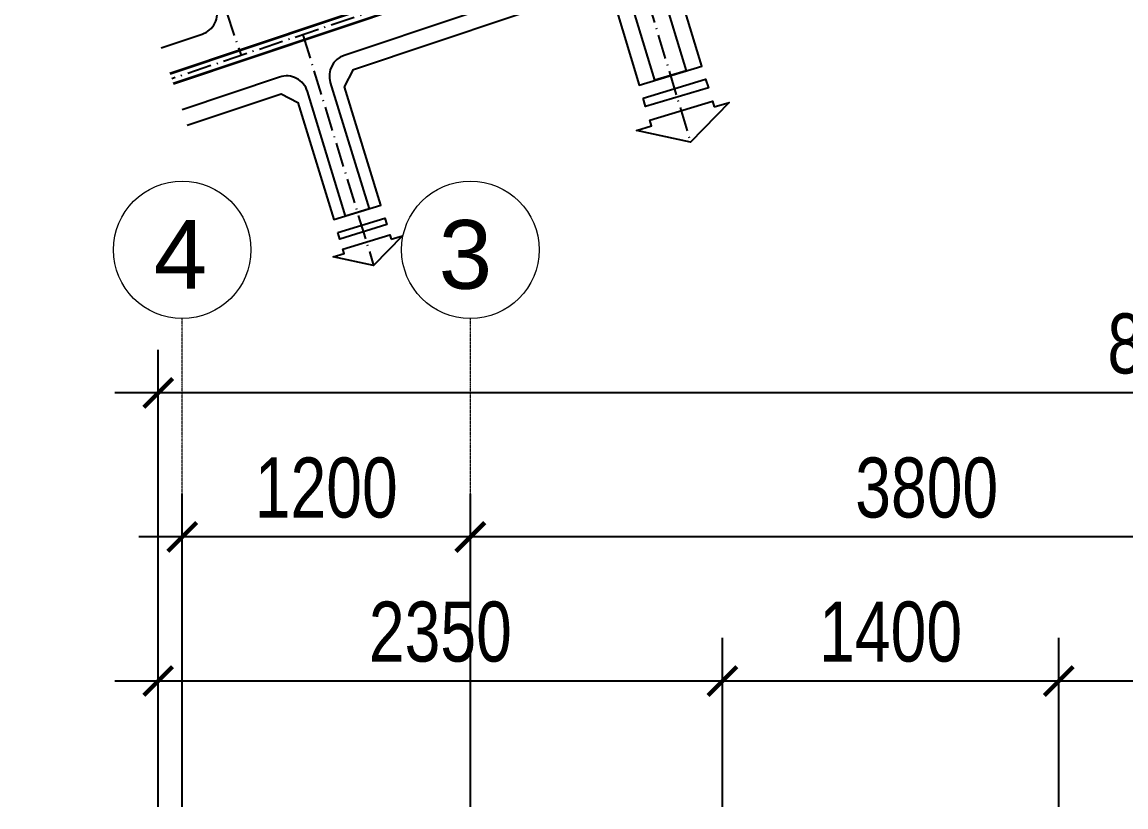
# Model space of a CAD drawing. Header units: millimetres. Extents: x 33748 to 451939, y -263262 to 62681.
# Drawn here: x 186530 to 191126, y -59665 to -56397 of the extents above; entities that cross this region are included whole.
import ezdxf
from ezdxf.enums import TextEntityAlignment as Align

# ---------------------------------------------------------------- set-up
doc = ezdxf.new("R2010")
doc.units = ezdxf.units.MM
doc.header["$PDMODE"] = 98
doc.linetypes.add('ACAD_ISO10W100', pattern=[18.5, 12, -3, 0.5, -3])
doc.linetypes.add('CENTER', pattern=[50.8, 31.75, -6.35, 6.35, -6.35])
doc.layers.get('Defpoints').update_dxf_attribs({"color": 202, "lineweight": 13})
for name, color, linetype, lineweight in [('-CENTER', 143, 'CENTER', 13), ('-KH', 143, 'Continuous', 13), ('-TEXT', 7, 'Continuous', 15)]:
    doc.layers.add(name, color=color, linetype=linetype, lineweight=lineweight)
doc.layers.add('12. NET DIM', color=9, linetype='Continuous')
doc.layers.add('net in mo', color=159, linetype='Continuous')
doc.styles.add('1', font='arial.ttf')
doc.styles.add('AVANH', font='', dxfattribs={"width": 0.8})
doc.styles.get('AVANH').set_extended_font_data('.VnAvantH')
doc.dimstyles.new('C_100A3', dxfattribs={"dimscale": 100, "dimtxt": 2.5, "dimasz": 1.2, "dimexe": 1.8, "dimexo": 0, "dimgap": 0.75, "dimtad": 1, "dimdec": 0, "dimzin": 0, "dimdsep": 46, "dimtxsty": 'AVANH', "dimblk": 'ARCHTICK', "dimcen": 0, "dimdle": 1.8, "dimclrd": 256, "dimclre": 256, "dimclrt": 7, "dimadec": 0, "dimazin": 0, "dimtfac": 0.0001, "dimtdec": 0, "dimtix": 1, "dimtmove": 2, "dimatfit": 3, "dimldrblk": 'ARCHTICK', "dimfxl": 1.8, "dimtolj": 1, "dimtzin": 0, "dimarcsym": 0})

# ---------------------------------------------------------------- blocks, each defined once
blk = doc.blocks.new('A$C3F770CC9')
at = {"linetype": 'ACAD_ISO10W100', "ltscale": 0.75}
for points in [[(25.98, 316.65), (106.37, 77.1)], [(247.51, 124.47), (271.39, 45.35)], [(129.08, 84.72), (155.05, 0.02)], [(129.08, 84.72), (155.05, 0.02)], [(129.08, 84.72), (155.05, 0.02)]]:
    blk.add_lwpolyline(points, dxfattribs=at)
for points in [[(77.09, 79.93), (92.13, 84.98, 0.414214), (97.17, 95.11), (26.36, 306.1)], [(450.63, 155.43, -0.124666), (430.44, 164.42, 0.262937), (411, 167.42, -0.009345), (375.37, 154.72), (270.46, 119.51, 0.405257), (260.87, 100.96), (269.77, 71.47), (258.28, 68.01), (249.76, 96.26, 0.423227), (230.62, 106.15), (144.25, 77.16, 0.40652), (139.15, 67.23), (153.38, 20.8), (144.78, 18.16), (130.74, 63.96, 0.421949), (120.54, 69.2), (84.73, 57.18)], [(81.46, 66.9), (227.36, 115.86, 1), (226.25, 119.18), (80.35, 70.22)], [(81.54, 66.66), (227.44, 115.63, 1), (226.17, 119.42)]]:
    blk.add_lwpolyline(points, format="xyb")
blk.add_lwpolyline([(488.99, 213.99, -0.031733), (371.58, 166.11), (80.91, 68.56)], format="xyb", dxfattribs=at)
at = {"elevation": 0}
blk.add_lwpolyline([(86.63, 51.49), (121.08, 63.05), (127.29, 59.86), (140.47, 16.84), (157.68, 22.12), (144.36, 65.59), (147.63, 71.96), (234.7, 101.18), (243.35, 96.71), (252.54, 66.27), (275.52, 73.21), (266.12, 104.35), (270.73, 113.28), (377.3, 149.04, 0.008545), (410.09, 160.67, -0.249193), (428.7, 158.23, 0.09975), (447.1, 150.01, -0.256949), (461.54, 137.24), (468.06, 119.02), (501.96, 131.14), (495.44, 149.36, -0.256949), (498.5, 168.4, 0.040203), (503.01, 175.24)], format="xyb", dxfattribs=at)
blk.add_lwpolyline([(226.17, 119.42), (80.27, 70.45)])
at = {"ltscale": 0.75}
for points in [[(253.98, 61.49), (276.96, 68.42), (277.95, 65.3), (254.93, 58.35)], [(141.94, 12.06), (159.15, 17.34), (159.9, 15), (142.66, 9.71)], [(161.51, 9.69), (165.62, 10.95), (155.03, 0), (140.16, 3.14), (144.27, 4.4), (143.79, 5.97), (161.03, 11.25)]]:
    blk.add_lwpolyline(points, close=True, dxfattribs=at)
at = {"ltscale": 0.75, "elevation": 0}
blk.add_lwpolyline([(280.07, 58.21), (285.55, 59.87), (271.37, 45.33), (251.56, 49.61), (257.04, 51.26), (256.41, 53.35), (279.44, 60.3)], close=True, dxfattribs=at)
blk = doc.blocks.new('_ARCHTICK')
at = {"const_width": 0.15}
blk.add_lwpolyline([(-0.5, -0.5), (0.5, 0.5)], dxfattribs=at)
blk = doc.blocks.new('*D151')
at = {"layer": '12. NET DIM', "lineweight": -2, "transparency": 16777216}
for p, q in [((187096.7, -59665.4), (187096.7, -57761.1)), ((195596.4, -59665.4), (195596.4, -57761.1)), ((195776.4, -57941.1), (186916.7, -57941.1))]:
    blk.add_line(p, q, dxfattribs=at)
at = {"layer": 'Defpoints', "color": 0, "transparency": 16777216}
for p in [(187096.7, -57941.1), (187096.7, -59665.4), (195596.4, -59665.4)]:
    blk.add_point(p, dxfattribs=at)
at = {"layer": '12. NET DIM', "lineweight": -2, "transparency": 16777216, "xscale": 120, "yscale": 120, "zscale": 120, "rotation": 180}
blk.add_blockref('_ARCHTICK', (187096.7, -57941.1), dxfattribs=at)
at = {"layer": '12. NET DIM', "lineweight": -2, "transparency": 16777216, "xscale": 120, "yscale": 120, "zscale": 120}
blk.add_blockref('_ARCHTICK', (195596.4, -57941.1), dxfattribs=at)
at = {"layer": '12. NET DIM', "color": 7, "transparency": 16777216, "insert": (191346.5, -57736.9), "char_height": 250, "attachment_point": 5, "style": 'AVANH'}
blk.add_mtext('\\A1;8500', dxfattribs=at)
blk = doc.blocks.new('*D152')
at = {"layer": '12. NET DIM', "lineweight": -2, "transparency": 16777216}
for p, q in [((188396.4, -59665.4), (188396.4, -58361.1)), ((192196.4, -59665.4), (192196.4, -58361.1)), ((192376.4, -58541.1), (188216.4, -58541.1))]:
    blk.add_line(p, q, dxfattribs=at)
at = {"layer": 'Defpoints', "color": 0, "transparency": 16777216}
for p in [(188396.4, -58541.1), (188396.4, -59665.4), (192196.4, -59665.4)]:
    blk.add_point(p, dxfattribs=at)
at = {"layer": '12. NET DIM', "lineweight": -2, "transparency": 16777216, "xscale": 120, "yscale": 120, "zscale": 120, "rotation": 180}
blk.add_blockref('_ARCHTICK', (188396.4, -58541.1), dxfattribs=at)
at = {"layer": '12. NET DIM', "lineweight": -2, "transparency": 16777216, "xscale": 120, "yscale": 120, "zscale": 120}
blk.add_blockref('_ARCHTICK', (192196.4, -58541.1), dxfattribs=at)
at = {"layer": '12. NET DIM', "color": 7, "transparency": 16777216, "insert": (190296.4, -58336.9), "char_height": 250, "attachment_point": 5, "style": 'AVANH'}
blk.add_mtext('\\A1;3800', dxfattribs=at)
blk = doc.blocks.new('*D153')
at = {"layer": '12. NET DIM', "lineweight": -2, "transparency": 16777216}
for p, q in [((187196.7, -59665.4), (187196.7, -58361.1)), ((188396.4, -59665.4), (188396.4, -58361.1)), ((188576.4, -58541.1), (187016.7, -58541.1))]:
    blk.add_line(p, q, dxfattribs=at)
at = {"layer": 'Defpoints', "color": 0, "transparency": 16777216}
for p in [(187196.7, -58541.1), (187196.7, -59665.4), (188396.4, -59665.4)]:
    blk.add_point(p, dxfattribs=at)
at = {"layer": '12. NET DIM', "lineweight": -2, "transparency": 16777216, "xscale": 120, "yscale": 120, "zscale": 120, "rotation": 180}
blk.add_blockref('_ARCHTICK', (187196.7, -58541.1), dxfattribs=at)
at = {"layer": '12. NET DIM', "lineweight": -2, "transparency": 16777216, "xscale": 120, "yscale": 120, "zscale": 120}
blk.add_blockref('_ARCHTICK', (188396.4, -58541.1), dxfattribs=at)
at = {"layer": '12. NET DIM', "color": 7, "transparency": 16777216, "insert": (187796.5, -58336.9), "char_height": 250, "attachment_point": 5, "style": 'AVANH'}
blk.add_mtext('\\A1;1200', dxfattribs=at)
blk = doc.blocks.new('*D503')
at = {"layer": '12. NET DIM', "lineweight": -2, "transparency": 16777216}
for p, q in [((190846.2, -59665.4), (190846.2, -58961.1)), ((192646.5, -59665.4), (192646.5, -58961.1)), ((192826.5, -59141.1), (190666.2, -59141.1))]:
    blk.add_line(p, q, dxfattribs=at)
at = {"layer": 'Defpoints', "color": 0, "transparency": 16777216}
for p in [(190846.2, -59141.1), (190846.2, -59665.4), (192646.5, -59665.4)]:
    blk.add_point(p, dxfattribs=at)
at = {"layer": '12. NET DIM', "lineweight": -2, "transparency": 16777216, "xscale": 120, "yscale": 120, "zscale": 120, "rotation": 180}
blk.add_blockref('_ARCHTICK', (190846.2, -59141.1), dxfattribs=at)
at = {"layer": '12. NET DIM', "lineweight": -2, "transparency": 16777216, "xscale": 120, "yscale": 120, "zscale": 120}
blk.add_blockref('_ARCHTICK', (192646.5, -59141.1), dxfattribs=at)
at = {"layer": '12. NET DIM', "color": 7, "transparency": 16777216, "insert": (191746.4, -58936.9), "char_height": 250, "attachment_point": 5, "style": 'AVANH'}
blk.add_mtext('\\A1;1800', dxfattribs=at)
blk = doc.blocks.new('*D504')
at = {"layer": '12. NET DIM', "lineweight": -2, "transparency": 16777216}
for p, q in [((189446.2, -59665.4), (189446.2, -58961.1)), ((190846.2, -59665.4), (190846.2, -58961.1)), ((191026.2, -59141.1), (189266.2, -59141.1))]:
    blk.add_line(p, q, dxfattribs=at)
at = {"layer": 'Defpoints', "color": 0, "transparency": 16777216}
for p in [(189446.2, -59141.1), (189446.2, -59665.4), (190846.2, -59665.4)]:
    blk.add_point(p, dxfattribs=at)
at = {"layer": '12. NET DIM', "lineweight": -2, "transparency": 16777216, "xscale": 120, "yscale": 120, "zscale": 120, "rotation": 180}
blk.add_blockref('_ARCHTICK', (189446.2, -59141.1), dxfattribs=at)
at = {"layer": '12. NET DIM', "lineweight": -2, "transparency": 16777216, "xscale": 120, "yscale": 120, "zscale": 120}
blk.add_blockref('_ARCHTICK', (190846.2, -59141.1), dxfattribs=at)
at = {"layer": '12. NET DIM', "color": 7, "transparency": 16777216, "insert": (190146.2, -58936.9), "char_height": 250, "attachment_point": 5, "style": 'AVANH'}
blk.add_mtext('\\A1;1400', dxfattribs=at)
blk = doc.blocks.new('*D505')
at = {"layer": '12. NET DIM', "lineweight": -2, "transparency": 16777216}
for p, q in [((187096.7, -59665.4), (187096.7, -58961.1)), ((189446.2, -59665.4), (189446.2, -58961.1)), ((189626.2, -59141.1), (186916.7, -59141.1))]:
    blk.add_line(p, q, dxfattribs=at)
at = {"layer": 'Defpoints', "color": 0, "transparency": 16777216}
for p in [(187096.7, -59141.1), (187096.7, -59665.4), (189446.2, -59665.4)]:
    blk.add_point(p, dxfattribs=at)
at = {"layer": '12. NET DIM', "lineweight": -2, "transparency": 16777216, "xscale": 120, "yscale": 120, "zscale": 120, "rotation": 180}
blk.add_blockref('_ARCHTICK', (187096.7, -59141.1), dxfattribs=at)
at = {"layer": '12. NET DIM', "lineweight": -2, "transparency": 16777216, "xscale": 120, "yscale": 120, "zscale": 120}
blk.add_blockref('_ARCHTICK', (189446.2, -59141.1), dxfattribs=at)
at = {"layer": '12. NET DIM', "color": 7, "transparency": 16777216, "insert": (188271.5, -58936.9), "char_height": 250, "attachment_point": 5, "style": 'AVANH'}
blk.add_mtext('\\A1;2350', dxfattribs=at)

msp = doc.modelspace()

# ---------------------------------------------------------------- linework, layer by layer
at = {"layer": '-CENTER', "ltscale": 0.1}
for p, q in [((187196.7, -59665.4), (187196.7, -57631.5)), ((188396.4, -59665.4), (188396.4, -57631.5))]:
    msp.add_line(p, q, dxfattribs=at)
at = {"layer": '-KH'}
for centre in [(187196.7, -57345.2), (188396.4, -57345.2)]:
    msp.add_circle(centre, 286.3, dxfattribs=at)

# ---------------------------------------------------------------- block references
at = {"layer": 'net in mo', "xscale": 11.34, "yscale": 11.34, "zscale": 11.34}
msp.add_blockref('A$C3F770CC9', (186235.3, -57410.5), dxfattribs=at)

# ---------------------------------------------------------------- texts
at = {"layer": '-TEXT', "color": 2, "style": '1'}
for s, p in [('3', (188375.9, -57364.4)), ('4', (187189.1, -57364.4))]:
    msp.add_text(s, height=286.3, dxfattribs=at).set_placement(p, align=Align.MIDDLE_CENTER)

# ---------------------------------------------------------------- dimensions: what is measured, and where the dimension line sits
at = {"layer": '12. NET DIM'}
for base, p1, p2, picture, middle in [((187096.7, -57941.1), (195596.4, -59665.4), (187096.7, -59665.4), '*D151', (191346.5, -57736.9)), ((187196.7, -58541.1), (188396.4, -59665.4), (187196.7, -59665.4), '*D153', (187796.5, -58336.9)), ((188396.4, -58541.1), (192196.4, -59665.4), (188396.4, -59665.4), '*D152', (190296.4, -58336.9)), ((187096.6933, -59141.1469), (189446.2071, -59665.4184), (187096.6933, -59665.4184), '*D505', (188271.4502, -58936.8508)), ((189446.2, -59141.1), (190846.2, -59665.4), (189446.2, -59665.4), '*D504', (190146.2, -58936.9)), ((190846.2, -59141.1), (192646.5, -59665.4), (190846.2, -59665.4), '*D503', (191746.4, -58936.9))]:
    dim = msp.add_linear_dim(base=base, p1=p1, p2=p2, angle=180, dimstyle='C_100A3', dxfattribs=at)
    dim.commit()
    dim.dimension.update_dxf_attribs({"geometry": picture, "text_midpoint": middle})

doc.saveas('drawing.dxf')
